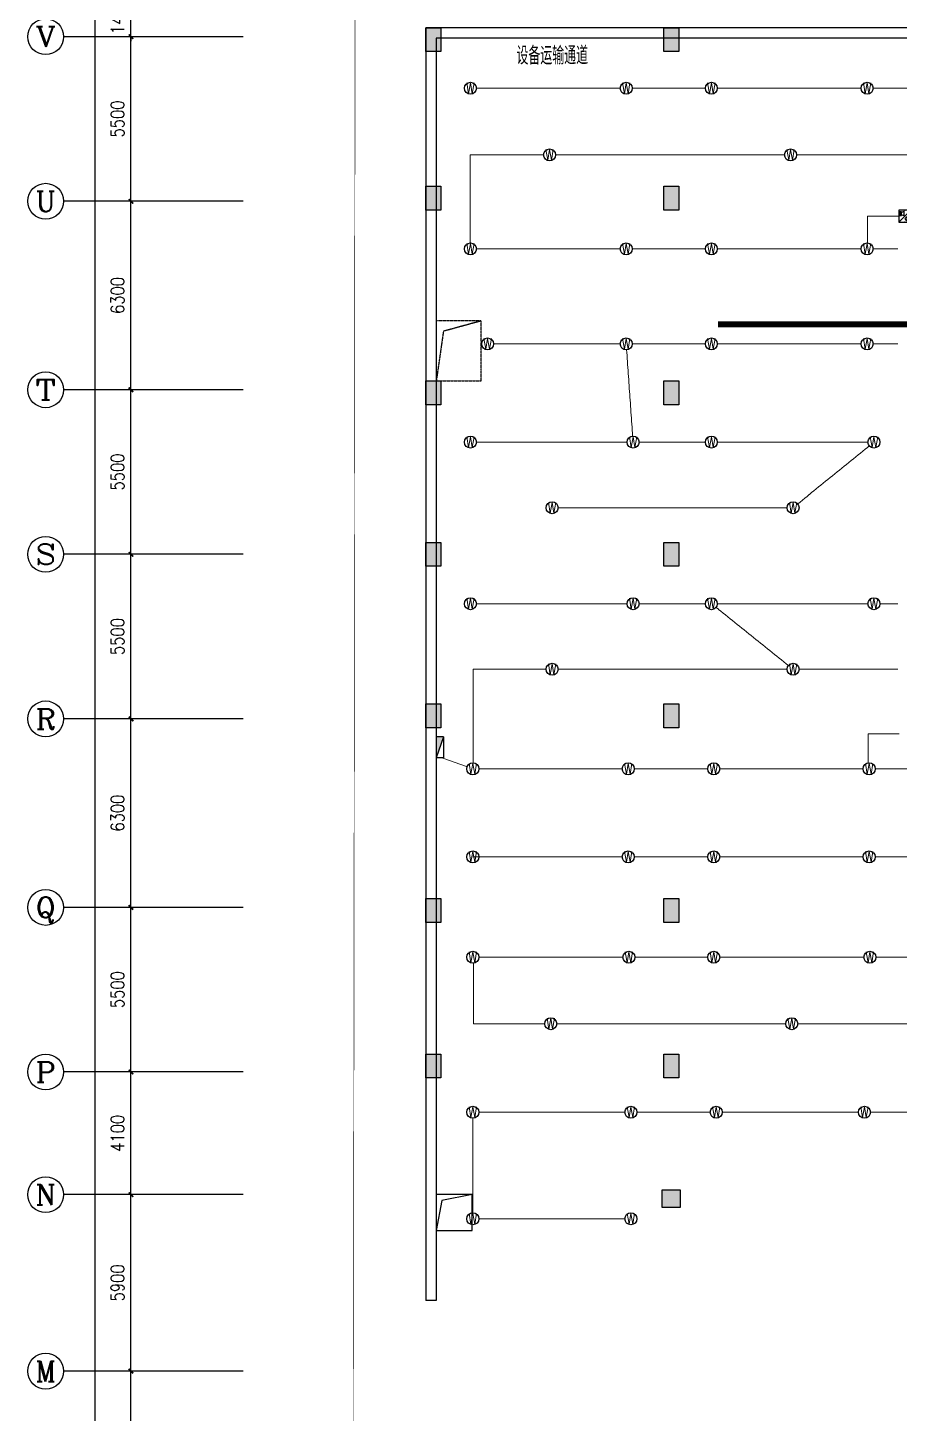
# Model space of a CAD drawing. Extents: x -1348811 to 123514, y -640545 to 749356.
# Drawn here: x -608055 to -578934, y -541123 to -494816 of the extents above; entities that cross this region are included whole.
import ezdxf
from ezdxf.enums import TextEntityAlignment as Align

# ---------------------------------------------------------------- set-up
doc = ezdxf.new("R2010")
doc.units = 0
doc.header["$LTSCALE"] = 10
doc.header["$MEASUREMENT"] = 0
for name, pattern in [('DASH', [0.35, 0.25, -0.1]), ('DASHDOT', [25.4, 12.7, -6.35, 0, -6.35]), ('DASHED', [0.75, 0.5, -0.25]), ('常规', [20, 10, 0, 10])]:
    doc.linetypes.add(name, pattern=pattern)
doc.layers.get('0').update_dxf_attribs({"linetype": 'CONTINUOUS'})
doc.layers.get('Defpoints').update_dxf_attribs({"linetype": 'CONTINUOUS'})
for name, color, linetype in [('A-STAIRS', 9, 'CONTINUOUS'), ('AXIS', 3, 'CONTINUOUS'), ('AXIS_TEXT', 7, 'CONTINUOUS'), ('COLU', 1, 'CONTINUOUS'), ('COLU_HATCH', 252, 'CONTINUOUS'), ('jlq', 1, 'CONTINUOUS'), ('JPS-XHS', 7, 'CONTINUOUS'), ('RD-equip', 3, 'CONTINUOUS'), ('TEXT', 7, 'CONTINUOUS'), ('排水设施', 163, 'CONTINUOUS'), ('控制线', 5, 'CONTINUOUS')]:
    doc.layers.add(name, color=color, linetype=linetype)
doc.layers.add('RD-Line', color=2, linetype='常规', lineweight=0)
doc.styles.add('_TCH_AXIS', font='COMPLEX', dxfattribs={"bigfont": 'GBCBIG'})
doc.styles.add('COMPLEX', font='COMPLEX')
doc.styles.add('DIM_FONT', font='SIMPLEX', dxfattribs={"width": 0.8, "bigfont": 'HZTXT'})
doc.styles.add('FS1', font='txt4.shx', dxfattribs={"width": 0.8, "bigfont": 'fstxt.shx'})
doc.styles.add('FS2', font='tjromans.shx', dxfattribs={"width": 0.8, "bigfont": 'tjhztxt.shx'})
doc.styles.get("Standard").update_dxf_attribs({"font": 'GBENOR', "bigfont": 'GBCBIG'})
doc.dimstyles.new('DIMN150', dxfattribs={"dimscale": 1.5, "dimtxt": 300, "dimasz": 100, "dimexe": 250, "dimexo": 300, "dimgap": 150, "dimtad": 1, "dimdec": 0, "dimzin": 0, "dimdsep": 46, "dimtxsty": 'DIM_FONT', "dimblk": 'ARCHTICK', "dimcen": 0.09, "dimclrt": 7, "dimazin": 2, "dimtfac": 1, "dimtdec": 0, "dimtix": 1, "dimtmove": 2, "dimatfit": 3, "dimfxl": 0, "dimtolj": 1, "dimtzin": 0, "dimarcsym": 0})

# ---------------------------------------------------------------- blocks, each defined once
blk = doc.blocks.new('A$C00D673E7')
at = {"layer": '排水设施'}
blk.add_lwpolyline([(0, 0), (1200, 0), (1200, 1200), (0, 1200)], close=True, dxfattribs=at)
blk.add_lwpolyline([(1200, 1200), (189, 1005), (0, 0)], dxfattribs=at)
blk = doc.blocks.new('_ArchTick')
at = {"color": 0, "linetype": 'ByBlock', "const_width": 0.4}
blk.add_lwpolyline([(-0.5, -0.5), (0.5, 0.5)], dxfattribs=at)
blk = doc.blocks.new('*D1850')
at = {"layer": 'AXIS', "color": 0, "lineweight": -2}
for p, q in [((-601305, -382016), (-606180, -382016)), ((-605805, -593350), (-605805, -382016)), ((-601305, -593350), (-606180, -593350))]:
    blk.add_line(p, q, dxfattribs=at)
at = {"layer": 'Defpoints', "color": 0}
for p in [(-605805, -382016), (-600855, -382016), (-600855, -593350)]:
    blk.add_point(p, dxfattribs=at)
at = {"layer": 'AXIS', "color": 0, "lineweight": -2, "xscale": 150, "yscale": 150, "zscale": 150}
for p, rotation in [((-605805, -382016), 90), ((-605805, -593350), 270)]:
    blk.add_blockref('_ArchTick', p, dxfattribs=dict(at, rotation=rotation))
at = {"layer": 'AXIS', "color": 7, "insert": (-606255, -487683), "char_height": 450, "attachment_point": 5, "rotation": 90, "style": 'DIM_FONT'}
blk.add_mtext('\\A1;211333', dxfattribs=at)
blk = doc.blocks.new('*D1858')
at = {"layer": 'AXIS', "color": 0, "lineweight": -2}
for p, q in [((-601305, -539716), (-604980, -539716)), ((-604605, -551250), (-604605, -539716)), ((-601305, -551250), (-604980, -551250))]:
    blk.add_line(p, q, dxfattribs=at)
at = {"layer": 'Defpoints', "color": 0}
for p in [(-604605, -539716), (-600855, -539716), (-600855, -551250)]:
    blk.add_point(p, dxfattribs=at)
at = {"layer": 'AXIS', "color": 0, "lineweight": -2, "xscale": 150, "yscale": 150, "zscale": 150}
for p, rotation in [((-604605, -539716), 90), ((-604605, -551250), 270)]:
    blk.add_blockref('_ArchTick', p, dxfattribs=dict(at, rotation=rotation))
at = {"layer": 'AXIS', "color": 7, "insert": (-605055, -545483), "char_height": 450, "attachment_point": 5, "rotation": 90, "style": 'DIM_FONT'}
blk.add_mtext('\\A1;11533', dxfattribs=at)
blk = doc.blocks.new('*D1859')
at = {"layer": 'AXIS', "color": 0, "lineweight": -2}
for p, q in [((-601305, -533816), (-604980, -533816)), ((-604605, -539716), (-604605, -533816)), ((-601305, -539716), (-604980, -539716))]:
    blk.add_line(p, q, dxfattribs=at)
at = {"layer": 'Defpoints', "color": 0}
for p in [(-604605, -533816), (-600855, -533816), (-600855, -539716)]:
    blk.add_point(p, dxfattribs=at)
at = {"layer": 'AXIS', "color": 0, "lineweight": -2, "xscale": 150, "yscale": 150, "zscale": 150}
for p, rotation in [((-604605, -533816), 90), ((-604605, -539716), 270)]:
    blk.add_blockref('_ArchTick', p, dxfattribs=dict(at, rotation=rotation))
at = {"layer": 'AXIS', "color": 7, "insert": (-605055, -536766), "char_height": 450, "attachment_point": 5, "rotation": 90, "style": 'DIM_FONT'}
blk.add_mtext('\\A1;5900', dxfattribs=at)
blk = doc.blocks.new('*D1860')
at = {"layer": 'AXIS', "color": 0, "lineweight": -2}
for p, q in [((-601305, -529716), (-604980, -529716)), ((-604605, -533816), (-604605, -529716)), ((-601305, -533816), (-604980, -533816))]:
    blk.add_line(p, q, dxfattribs=at)
at = {"layer": 'Defpoints', "color": 0}
for p in [(-604605, -529716), (-600855, -529716), (-600855, -533816)]:
    blk.add_point(p, dxfattribs=at)
at = {"layer": 'AXIS', "color": 0, "lineweight": -2, "xscale": 150, "yscale": 150, "zscale": 150}
for p, rotation in [((-604605, -529716), 90), ((-604605, -533816), 270)]:
    blk.add_blockref('_ArchTick', p, dxfattribs=dict(at, rotation=rotation))
at = {"layer": 'AXIS', "color": 7, "insert": (-605055, -531766), "char_height": 450, "attachment_point": 5, "rotation": 90, "style": 'DIM_FONT'}
blk.add_mtext('\\A1;4100', dxfattribs=at)
blk = doc.blocks.new('*D1861')
at = {"layer": 'AXIS', "color": 0, "lineweight": -2}
for p, q in [((-601305, -524216), (-604980, -524216)), ((-604605, -529716), (-604605, -524216)), ((-601305, -529716), (-604980, -529716))]:
    blk.add_line(p, q, dxfattribs=at)
at = {"layer": 'Defpoints', "color": 0}
for p in [(-604605, -524216), (-600855, -524216), (-600855, -529716)]:
    blk.add_point(p, dxfattribs=at)
at = {"layer": 'AXIS', "color": 0, "lineweight": -2, "xscale": 150, "yscale": 150, "zscale": 150}
for p, rotation in [((-604605, -524216), 90), ((-604605, -529716), 270)]:
    blk.add_blockref('_ArchTick', p, dxfattribs=dict(at, rotation=rotation))
at = {"layer": 'AXIS', "color": 7, "insert": (-605055, -526966), "char_height": 450, "attachment_point": 5, "rotation": 90, "style": 'DIM_FONT'}
blk.add_mtext('\\A1;5500', dxfattribs=at)
blk = doc.blocks.new('*D1862')
at = {"layer": 'AXIS', "color": 0, "lineweight": -2}
for p, q in [((-601305, -517916), (-604980, -517916)), ((-604605, -524216), (-604605, -517916)), ((-601305, -524216), (-604980, -524216))]:
    blk.add_line(p, q, dxfattribs=at)
at = {"layer": 'Defpoints', "color": 0}
for p in [(-604605, -517916), (-600855, -517916), (-600855, -524216)]:
    blk.add_point(p, dxfattribs=at)
at = {"layer": 'AXIS', "color": 0, "lineweight": -2, "xscale": 150, "yscale": 150, "zscale": 150}
for p, rotation in [((-604605, -517916), 90), ((-604605, -524216), 270)]:
    blk.add_blockref('_ArchTick', p, dxfattribs=dict(at, rotation=rotation))
at = {"layer": 'AXIS', "color": 7, "insert": (-605055, -521066), "char_height": 450, "attachment_point": 5, "rotation": 90, "style": 'DIM_FONT'}
blk.add_mtext('\\A1;6300', dxfattribs=at)
blk = doc.blocks.new('*D1863')
at = {"layer": 'AXIS', "color": 0, "lineweight": -2}
for p, q in [((-601305, -512416), (-604980, -512416)), ((-604605, -517916), (-604605, -512416)), ((-601305, -517916), (-604980, -517916))]:
    blk.add_line(p, q, dxfattribs=at)
at = {"layer": 'Defpoints', "color": 0}
for p in [(-604605, -512416), (-600855, -512416), (-600855, -517916)]:
    blk.add_point(p, dxfattribs=at)
at = {"layer": 'AXIS', "color": 0, "lineweight": -2, "xscale": 150, "yscale": 150, "zscale": 150}
for p, rotation in [((-604605, -512416), 90), ((-604605, -517916), 270)]:
    blk.add_blockref('_ArchTick', p, dxfattribs=dict(at, rotation=rotation))
at = {"layer": 'AXIS', "color": 7, "insert": (-605055, -515166), "char_height": 450, "attachment_point": 5, "rotation": 90, "style": 'DIM_FONT'}
blk.add_mtext('\\A1;5500', dxfattribs=at)
blk = doc.blocks.new('*D1864')
at = {"layer": 'AXIS', "color": 0, "lineweight": -2}
for p, q in [((-601305, -506916), (-604980, -506916)), ((-604605, -512416), (-604605, -506916)), ((-601305, -512416), (-604980, -512416))]:
    blk.add_line(p, q, dxfattribs=at)
at = {"layer": 'Defpoints', "color": 0}
for p in [(-604605, -506916), (-600855, -506916), (-600855, -512416)]:
    blk.add_point(p, dxfattribs=at)
at = {"layer": 'AXIS', "color": 0, "lineweight": -2, "xscale": 150, "yscale": 150, "zscale": 150}
for p, rotation in [((-604605, -506916), 90), ((-604605, -512416), 270)]:
    blk.add_blockref('_ArchTick', p, dxfattribs=dict(at, rotation=rotation))
at = {"layer": 'AXIS', "color": 7, "insert": (-605055, -509666), "char_height": 450, "attachment_point": 5, "rotation": 90, "style": 'DIM_FONT'}
blk.add_mtext('\\A1;5500', dxfattribs=at)
blk = doc.blocks.new('*D1865')
at = {"layer": 'AXIS', "color": 0, "lineweight": -2}
for p, q in [((-601305, -500616), (-604980, -500616)), ((-604605, -506916), (-604605, -500616)), ((-601305, -506916), (-604980, -506916))]:
    blk.add_line(p, q, dxfattribs=at)
at = {"layer": 'Defpoints', "color": 0}
for p in [(-604605, -500616), (-600855, -500616), (-600855, -506916)]:
    blk.add_point(p, dxfattribs=at)
at = {"layer": 'AXIS', "color": 0, "lineweight": -2, "xscale": 150, "yscale": 150, "zscale": 150}
for p, rotation in [((-604605, -500616), 90), ((-604605, -506916), 270)]:
    blk.add_blockref('_ArchTick', p, dxfattribs=dict(at, rotation=rotation))
at = {"layer": 'AXIS', "color": 7, "insert": (-605055, -503766), "char_height": 450, "attachment_point": 5, "rotation": 90, "style": 'DIM_FONT'}
blk.add_mtext('\\A1;6300', dxfattribs=at)
blk = doc.blocks.new('*D1866')
at = {"layer": 'AXIS', "color": 0, "lineweight": -2}
for p, q in [((-601305, -495116), (-604980, -495116)), ((-604605, -500616), (-604605, -495116)), ((-601305, -500616), (-604980, -500616))]:
    blk.add_line(p, q, dxfattribs=at)
at = {"layer": 'Defpoints', "color": 0}
for p in [(-604605, -495116), (-600855, -495116), (-600855, -500616)]:
    blk.add_point(p, dxfattribs=at)
at = {"layer": 'AXIS', "color": 0, "lineweight": -2, "xscale": 150, "yscale": 150, "zscale": 150}
for p, rotation in [((-604605, -495116), 90), ((-604605, -500616), 270)]:
    blk.add_blockref('_ArchTick', p, dxfattribs=dict(at, rotation=rotation))
at = {"layer": 'AXIS', "color": 7, "insert": (-605055, -497866), "char_height": 450, "attachment_point": 5, "rotation": 90, "style": 'DIM_FONT'}
blk.add_mtext('\\A1;5500', dxfattribs=at)
blk = doc.blocks.new('*D1867')
at = {"layer": 'AXIS', "color": 0, "lineweight": -2}
for p, q in [((-604605, -493716), (-604605, -493566)), ((-601305, -493716), (-604980, -493716)), ((-604605, -495116), (-604605, -493716)), ((-601305, -495116), (-604980, -495116)), ((-604605, -495116), (-604605, -495266))]:
    blk.add_line(p, q, dxfattribs=at)
at = {"layer": 'Defpoints', "color": 0}
for p in [(-604605, -493716), (-600855, -493716), (-600855, -495116)]:
    blk.add_point(p, dxfattribs=at)
at = {"layer": 'AXIS', "color": 0, "lineweight": -2, "xscale": 150, "yscale": 150, "zscale": 150}
for p, rotation in [((-604605, -493716), 270), ((-604605, -495116), 90)]:
    blk.add_blockref('_ArchTick', p, dxfattribs=dict(at, rotation=rotation))
at = {"layer": 'AXIS', "color": 7, "insert": (-605055, -494416), "char_height": 450, "attachment_point": 5, "rotation": 90, "style": 'DIM_FONT'}
blk.add_mtext('\\A1;1400', dxfattribs=at)
blk = doc.blocks.new('_AXISO')
blk.add_circle((0, 0), 0.5)
at = {"layer": 'AXIS_TEXT', "style": 'COMPLEX', "width": 1.041667}
blk.add_attdef('A', text='', height=0.56, dxfattribs=at).set_placement((-0.25, -0.28), (0.25, -0.28), align=Align.FIT)
blk = doc.blocks.new('WG')
at = {"layer": 'RD-equip'}
blk.add_circle((0, 0), 200, dxfattribs=at)
at = {"layer": 'RD-equip', "color": 4, "style": 'FS1', "width": 0.8}
blk.add_attdef('消防', text='', height=360, dxfattribs=at).set_placement((0, 0), align=Align.MIDDLE)
blk = doc.blocks.new('WWWW')
at = {"layer": 'RD-equip'}
blk.add_blockref('WG', (0, 0), dxfattribs=at).add_auto_attribs({'消防': 'W'})
blk = doc.blocks.new('$equip$00001636')
for p, q in [((0.5, 0), (-0.5, 0)), ((0.5, 0), (-0.5, -1)), ((-0.5, 0), (-0.5, -1)), ((0.5, -1), (0.5, 0)), ((-0.5, -1), (0.5, -1)), ((-0.42, -0.13, 0), (-0.42, -0.43, 0)), ((-0.27, -0.13, 0), (-0.42, -0.13, 0)), ((-0.42, -0.43, 0), (-0.27, -0.43, 0)), ((-0.27, -0.18, 0), (-0.07, -0.08, 0)), ((-0.27, -0.43, 0), (-0.27, -0.13, 0)), ((-0.07, -0.48, 0), (-0.27, -0.38, 0)), ((-0.07, -0.08, 0), (-0.07, -0.48, 0)), ((0.11, -0.6), (0.34, -0.84)), ((0.11, -0.84), (0.34, -0.6))]:
    blk.add_line(p, q)
blk.add_circle((0.22, -0.72), 0.169)
for p in [(0, 0), (-0.5, -0.5), (0, -1), (0.5, -0.5)]:
    blk.add_point(p)
at = {"flags": 9}
blk.add_attdef('A', (0, 0), '', height=0.00002, dxfattribs=at)
blk.add_attdef('B', text='', height=0.4, dxfattribs=at).set_placement((0.88, -0.7), align=Align.MIDDLE_CENTER)
blk = doc.blocks.new('DXHS')
at = {"layer": 'JPS-XHS'}
blk.add_hatch(color=256, dxfattribs=at).paths.add_polyline_path([(-350, 240), (-350, 0), (350, 0)])
at = {"layer": 'JPS-XHS', "linetype": 'Continuous'}
for p, q in [((-350, 240), (-350, 0)), ((-350, 240), (350, 240)), ((-350, 0), (350, 0)), ((350, 240), (350, 0))]:
    blk.add_line(p, q, dxfattribs=at)
at = {"layer": 'JPS-XHS'}
blk.add_line((-350, 240), (350, 0), dxfattribs=at)

msp = doc.modelspace()

# ---------------------------------------------------------------- hatches: boundary and pattern name
at = {"layer": 'COLU_HATCH'}
for points in [[(-594753.4, -494816.4), (-594253.4, -494816.4), (-594253.4, -495616.4), (-594753.4, -495616.4)], [(-586803.4, -494816.4), (-586303.4, -494816.4), (-586303.4, -495616.4), (-586803.4, -495616.4)], [(-594753.4, -500116.4), (-594253.4, -500116.4), (-594253.4, -500916.4), (-594753.4, -500916.4)], [(-586803.4, -500116.4), (-586303.4, -500116.4), (-586303.4, -500916.4), (-586803.4, -500916.4)], [(-594753.4, -506616.4), (-594253.4, -506616.4), (-594253.4, -507416.4), (-594753.4, -507416.4)], [(-586803.4, -506616.4), (-586303.4, -506616.4), (-586303.4, -507416.4), (-586803.4, -507416.4)], [(-594753.4, -512016.4), (-594253.4, -512016.4), (-594253.4, -512816.4), (-594753.4, -512816.4)], [(-586803.4, -512016.4), (-586303.4, -512016.4), (-586303.4, -512816.4), (-586803.4, -512816.4)], [(-594753.4, -517416.4), (-594253.4, -517416.4), (-594253.4, -518216.4), (-594753.4, -518216.4)], [(-586803.4, -517416.4), (-586303.4, -517416.4), (-586303.4, -518216.4), (-586803.4, -518216.4)], [(-594753.4, -523916.4), (-594253.4, -523916.4), (-594253.4, -524716.4), (-594753.4, -524716.4)], [(-586803.4, -523916.4), (-586303.4, -523916.4), (-586303.4, -524716.4), (-586803.4, -524716.4)], [(-594753.4, -529116.4), (-594253.4, -529116.4), (-594253.4, -529916.4), (-594753.4, -529916.4)], [(-586803.4, -529116.4), (-586303.4, -529116.4), (-586303.4, -529916.4), (-586803.4, -529916.4)], [(-586853.4, -533649.8), (-586253.4, -533649.8), (-586253.4, -534249.8), (-586853.4, -534249.8)]]:
    msp.add_hatch(color=256, dxfattribs=at).paths.add_polyline_path(points)

# ---------------------------------------------------------------- linework, layer by layer
at = {"layer": 'A-STAIRS', "linetype": 'DASH'}
msp.add_lwpolyline([(-594403.4, -506616.4), (-592903.4, -506616.4), (-592903.4, -504616.4), (-594403.4, -504616.4)], close=True, dxfattribs=at)
msp.add_lwpolyline([(-592903.4, -504616.4), (-594164.8, -504961.9), (-594403.4, -506616.4)], dxfattribs=at)
at = {"layer": 'AXIS'}
for p, q in [((-600855, -495116.4), (-606855, -495116.4)), ((-600855, -500616.4), (-606855, -500616.4)), ((-600855, -506916.4), (-606855, -506916.4)), ((-600855, -512416.4), (-606855, -512416.4)), ((-600855, -517916.4), (-606855, -517916.4)), ((-600855, -524216.4), (-606855, -524216.4)), ((-600855, -529716.4), (-606855, -529716.4)), ((-600855, -533816.4), (-606855, -533816.4)), ((-600855, -539716.4), (-606855, -539716.4))]:
    msp.add_line(p, q, dxfattribs=at)
at = {"layer": 'COLU'}
for points in [[(-594753.4, -494816.4), (-594253.4, -494816.4), (-594253.4, -495616.4), (-594753.4, -495616.4)], [(-586803.4, -494816.4), (-586303.4, -494816.4), (-586303.4, -495616.4), (-586803.4, -495616.4)], [(-594753.4, -500116.4), (-594253.4, -500116.4), (-594253.4, -500916.4), (-594753.4, -500916.4)], [(-586803.4, -500116.4), (-586303.4, -500116.4), (-586303.4, -500916.4), (-586803.4, -500916.4)], [(-594753.4, -506616.4), (-594253.4, -506616.4), (-594253.4, -507416.4), (-594753.4, -507416.4)], [(-586803.4, -506616.4), (-586303.4, -506616.4), (-586303.4, -507416.4), (-586803.4, -507416.4)], [(-594753.4, -512016.4), (-594253.4, -512016.4), (-594253.4, -512816.4), (-594753.4, -512816.4)], [(-586803.4, -512016.4), (-586303.4, -512016.4), (-586303.4, -512816.4), (-586803.4, -512816.4)], [(-594753.4, -517416.4), (-594253.4, -517416.4), (-594253.4, -518216.4), (-594753.4, -518216.4)], [(-586803.4, -517416.4), (-586303.4, -517416.4), (-586303.4, -518216.4), (-586803.4, -518216.4)], [(-594753.4, -523916.4), (-594253.4, -523916.4), (-594253.4, -524716.4), (-594753.4, -524716.4)], [(-586803.4, -523916.4), (-586303.4, -523916.4), (-586303.4, -524716.4), (-586803.4, -524716.4)], [(-594753.4, -529116.4), (-594253.4, -529116.4), (-594253.4, -529916.4), (-594753.4, -529916.4)], [(-586803.4, -529116.4), (-586303.4, -529116.4), (-586303.4, -529916.4), (-586803.4, -529916.4)], [(-586853.4, -533649.8), (-586253.4, -533649.8), (-586253.4, -534249.8), (-586853.4, -534249.8)]]:
    msp.add_lwpolyline(points, close=True, dxfattribs=at)
at = {"layer": 'jlq'}
for p, q in [((-594753.4, -494816.4), (-594753.4, -500616.4)), ((-530803.4, -494816.4), (-594753.4, -494816.4)), ((-530803.4, -495166.4), (-594403.4, -495166.4)), ((-594403.4, -495166.4), (-594403.4, -537349.8)), ((-594753.4, -500616.4), (-594753.4, -537349.8)), ((-594403.4, -537349.8), (-594753.4, -537349.8))]:
    msp.add_line(p, q, dxfattribs=at)
at = {"layer": 'RD-Line'}
for p, q in [((-593063.8, -496841.7), (-588257.9, -496841.7)), ((-587857.9, -496841.7), (-585413.8, -496841.7)), ((-585013.8, -496841.7), (-580207.9, -496841.7)), ((-579807.9, -496841.7), (-577413.8, -496841.7)), ((-590816.7, -499068), (-593267.1, -499068)), ((-593267.1, -502009.1), (-593267.1, -499068)), ((-582766.7, -499068), (-590416.7, -499068)), ((-574766.7, -499068), (-582366.7, -499068)), ((-578953.4, -501116.4), (-579991.1, -501116.4)), ((-579991.1, -502009.7), (-579991.1, -501116.4)), ((-593063.8, -502209), (-588257.9, -502209)), ((-587857.9, -502209), (-585413.8, -502209)), ((-585013.8, -502209), (-580207.9, -502209)), ((-579807.9, -502209), (-578983.9, -502209)), ((-592487.6, -505384.3), (-588257.9, -505384.3)), ((-587843.5, -508467.3), (-588044, -505583.9)), ((-587857.9, -505384.3), (-585413.8, -505384.3)), ((-585013.8, -505384.3), (-580207.9, -505384.3)), ((-579807.9, -505384.3), (-578983.9, -505384.3)), ((-588029.7, -508666.8), (-593063.8, -508666.8)), ((-585413.8, -508666.8), (-587629.7, -508666.8)), ((-579979.7, -508666.8), (-585013.8, -508666.8)), ((-582328.4, -510733), (-579935, -508792.7)), ((-582683.7, -510858.9), (-590333.7, -510858.9)), ((-588029.7, -514066.8), (-593063.8, -514066.8)), ((-585413.8, -514066.8), (-587629.7, -514066.8)), ((-585057.9, -514192), (-582639.7, -516133.7)), ((-579979.7, -514066.8), (-585013.8, -514066.8)), ((-578983.9, -514066.8), (-579579.7, -514066.8)), ((-593174.2, -519385.6), (-593174.2, -516258.9)), ((-590733.7, -516258.9), (-593174.2, -516258.9)), ((-582683.7, -516258.9), (-590333.7, -516258.9)), ((-578983.9, -516258.9), (-582283.7, -516258.9)), ((-578934.3, -518416.4), (-579975.4, -518416.4)), ((-579975.4, -519388.4), (-579975.4, -518416.4)), ((-594213.4, -519216.4), (-593371.1, -519518)), ((-592982.8, -519585.4), (-588190.7, -519585.4)), ((-587790.7, -519585.4), (-585332.8, -519585.4)), ((-584932.8, -519585.4), (-580140.7, -519585.4)), ((-579740.7, -519585.4), (-577332.8, -519585.4)), ((-593182.8, -522529.4), (-588190.7, -522529.4)), ((-587790.7, -522529.4), (-585332.8, -522529.4)), ((-584932.8, -522529.4), (-580140.7, -522529.4)), ((-579740.7, -522529.4), (-578353.7, -522529.4)), ((-592982.8, -525884.2), (-588166.5, -525884.2)), ((-587766.5, -525884.2), (-585332.8, -525884.2)), ((-584932.8, -525884.2), (-580116.5, -525884.2)), ((-579716.5, -525884.2), (-577332.8, -525884.2)), ((-593164.4, -526083.3), (-593164.4, -528105.4)), ((-590779.2, -528105.4), (-593164.4, -528105.4)), ((-582729.2, -528103.7), (-590379.2, -528103.7)), ((-578353.7, -528103.7), (-582329.2, -528103.7)), ((-592982.8, -531063.2), (-588101.5, -531063.2)), ((-587701.5, -531063.2), (-585250.4, -531063.2)), ((-584850.4, -531063.2), (-580298.5, -531063.2)), ((-579898.5, -531063.2), (-577332.8, -531063.2)), ((-593180.4, -534423.3), (-593180.4, -531263.2)), ((-588101.5, -534622.2), (-592982.8, -534622.2))]:
    msp.add_line(p, q, dxfattribs=at)
at = {"layer": 'RD-Line', "linetype": 'DASHED', "ltscale": 0.8, "const_width": 200}
msp.add_lwpolyline([(-533341.7, -504728.9), (-584990.9, -504728.9)], dxfattribs=at)
at = {"layer": '控制线', "color": 1, "linetype": 'DASHDOT', "ltscale": 0.1, "const_width": 20}
msp.add_lwpolyline([(-596991.3, -380582.5), (-490599.4, -344668.6), (-484524.5, -349145.6), (-485171.7, -604977.2), (-494347, -614119.1), (-597251.8, -614004.3)], close=True, dxfattribs=at)

# ---------------------------------------------------------------- block references
at = {"layer": 'AXIS'}
ref = msp.add_blockref('_AXISO', (-607455, -495116.4), dxfattribs=dict(at, xscale=1200, yscale=1200, zscale=1200))
ref.add_attrib('A', 'V', dxfattribs={"layer": 'AXIS_TEXT', "height": 678.8, "style": '_TCH_AXIS', "width": 1.166667}).set_placement((-607794.4, -495455.8), (-607115.6, -495455.8), align=Align.FIT)
ref = msp.add_blockref('_AXISO', (-607455, -500616.4), dxfattribs=dict(at, xscale=1200, yscale=1200, zscale=1200))
ref.add_attrib('A', 'U', dxfattribs={"layer": 'AXIS_TEXT', "height": 678.8, "style": '_TCH_AXIS', "width": 1.05}).set_placement((-607794.4, -500955.8), (-607115.6, -500955.8), align=Align.FIT)
ref = msp.add_blockref('_AXISO', (-607455, -506916.4), dxfattribs=dict(at, xscale=1200, yscale=1200, zscale=1200))
ref.add_attrib('A', 'T', dxfattribs={"layer": 'AXIS_TEXT', "height": 678.8, "style": '_TCH_AXIS', "width": 1.4}).set_placement((-607794.4, -507255.8), (-607115.6, -507255.8), align=Align.FIT)
ref = msp.add_blockref('_AXISO', (-607455, -512416.4), dxfattribs=dict(at, xscale=1200, yscale=1200, zscale=1200))
ref.add_attrib('A', 'S', dxfattribs={"layer": 'AXIS_TEXT', "height": 678.8, "style": '_TCH_AXIS', "width": 1.5}).set_placement((-607794.4, -512755.8), (-607115.6, -512755.8), align=Align.FIT)
ref = msp.add_blockref('_AXISO', (-607455, -517916.4), dxfattribs=dict(at, xscale=1200, yscale=1200, zscale=1200))
ref.add_attrib('A', 'R', dxfattribs={"layer": 'AXIS_TEXT', "height": 678.8, "style": '_TCH_AXIS', "width": 1.166667}).set_placement((-607794.4, -518255.8), (-607115.6, -518255.8), align=Align.FIT)
ref = msp.add_blockref('_AXISO', (-607455, -524216.4), dxfattribs=dict(at, xscale=1200, yscale=1200, zscale=1200))
ref.add_attrib('A', 'Q', dxfattribs={"layer": 'AXIS_TEXT', "height": 678.8, "style": '_TCH_AXIS', "width": 1.3125}).set_placement((-607794.4, -524555.8), (-607115.6, -524555.8), align=Align.FIT)
ref = msp.add_blockref('_AXISO', (-607455, -529716.4), dxfattribs=dict(at, xscale=1200, yscale=1200, zscale=1200))
ref.add_attrib('A', 'P', dxfattribs={"layer": 'AXIS_TEXT', "height": 678.8, "style": '_TCH_AXIS', "width": 1.235294}).set_placement((-607794.4, -530055.8), (-607115.6, -530055.8), align=Align.FIT)
ref = msp.add_blockref('_AXISO', (-607455, -533816.4), dxfattribs=dict(at, xscale=1200, yscale=1200, zscale=1200))
ref.add_attrib('A', 'N', dxfattribs={"layer": 'AXIS_TEXT', "height": 678.8, "style": '_TCH_AXIS', "width": 1.105263}).set_placement((-607794.4, -534155.8), (-607115.6, -534155.8), align=Align.FIT)
ref = msp.add_blockref('_AXISO', (-607455, -539716.4), dxfattribs=dict(at, xscale=1200, yscale=1200, zscale=1200))
ref.add_attrib('A', 'M', dxfattribs={"layer": 'AXIS_TEXT', "height": 678.8, "style": '_TCH_AXIS'}).set_placement((-607794.4, -540055.8), (-607115.6, -540055.8), align=Align.FIT)
at = {"layer": 'JPS-XHS', "rotation": 270}
msp.add_blockref('DXHS', (-594403.4, -518866.4), dxfattribs=at)
at = {"layer": 'RD-equip'}
for p in [(-593263.8, -496841.7), (-588057.9, -496841.7), (-585213.8, -496841.7), (-580007.9, -496841.7), (-590616.7, -499068), (-582566.7, -499068), (-593263.8, -502209), (-588057.9, -502209), (-585213.8, -502209), (-580007.9, -502209), (-592687.6, -505384.3), (-588057.9, -505384.3), (-585213.8, -505384.3), (-580007.9, -505384.3), (-593263.8, -508666.8), (-587829.7, -508666.8), (-585213.8, -508666.8), (-579779.7, -508666.8), (-590533.7, -510858.9), (-582483.7, -510858.9), (-593263.8, -514066.8), (-587829.7, -514066.8), (-585213.8, -514066.8), (-579779.7, -514066.8), (-590533.7, -516258.9), (-582483.7, -516258.9), (-593182.8, -519585.4), (-587990.7, -519585.4), (-585132.8, -519585.4), (-579940.7, -519585.4), (-593182.8, -522529.4), (-587990.7, -522529.4), (-585132.8, -522529.4), (-579940.7, -522529.4), (-593182.8, -525884.2), (-587966.5, -525884.2), (-585132.8, -525884.2), (-579916.5, -525884.2), (-590579.2, -528103.7), (-582529.2, -528103.7), (-593182.8, -531063.2), (-587901.5, -531063.2), (-585050.4, -531063.2), (-580098.5, -531063.2), (-593182.8, -534623.3), (-587901.5, -534623.3)]:
    msp.add_blockref('WWWW', p, dxfattribs=at)
at = {"layer": 'RD-equip', "xscale": 399.9743999999482, "yscale": 399.9743999999482, "zscale": 399.9744}
msp.add_blockref('$equip$00001636', (-578753.4, -500916.4), dxfattribs=at)
at = {"layer": '排水设施'}
msp.add_blockref('A$C00D673E7', (-594403.4, -535016.4), dxfattribs=at)

# ---------------------------------------------------------------- texts
at = {"layer": 'TEXT', "style": 'FS2', "width": 0.7}
msp.add_text('设备运输通道', height=600, rotation=0.16112, dxfattribs=at).set_placement((-591724.8, -496049.4))

# ---------------------------------------------------------------- dimensions: what is measured, and where the dimension line sits
at = {"layer": 'AXIS'}
for p1, p2, distance, picture, middle in [((-600855, -593349.8), (-600855, -382016.4), 4950, '*D1850', (-606255, -487683.1)), ((-600855, -495116.4), (-600855, -493716.4), 3750, '*D1867', (-605055, -494416.4)), ((-600855, -500616.4), (-600855, -495116.4), 3750, '*D1866', (-605055, -497866.4)), ((-600855, -506916.4), (-600855, -500616.4), 3750, '*D1865', (-605055, -503766.4)), ((-600855, -512416.4), (-600855, -506916.4), 3750, '*D1864', (-605055, -509666.4)), ((-600855, -517916.4), (-600855, -512416.4), 3750, '*D1863', (-605055, -515166.4)), ((-600855, -524216.4), (-600855, -517916.4), 3750, '*D1862', (-605055, -521066.4)), ((-600855, -529716.4), (-600855, -524216.4), 3750, '*D1861', (-605055, -526966.4)), ((-600855, -533816.4), (-600855, -529716.4), 3750, '*D1860', (-605055, -531766.4)), ((-600855, -539716.4), (-600855, -533816.4), 3750, '*D1859', (-605055, -536766.4)), ((-600855, -551249.8), (-600855, -539716.4), 3750, '*D1858', (-605055, -545483.1))]:
    dim = msp.add_aligned_dim(p1=p1, p2=p2, distance=distance, dimstyle='DIMN150', dxfattribs=at)
    dim.commit()
    dim.dimension.update_dxf_attribs({"geometry": picture, "text_midpoint": middle})

doc.saveas('drawing.dxf')
